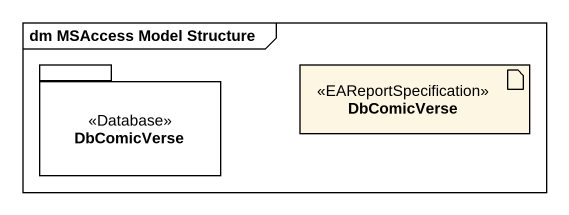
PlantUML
@startuml
mainframe dm MSAccess Model Structure
package DbComicVerse <<Database>> {
}
artifact "DbComicVerse" as DbComicVerse_2 <<EAReportSpecification>>
@enduml
